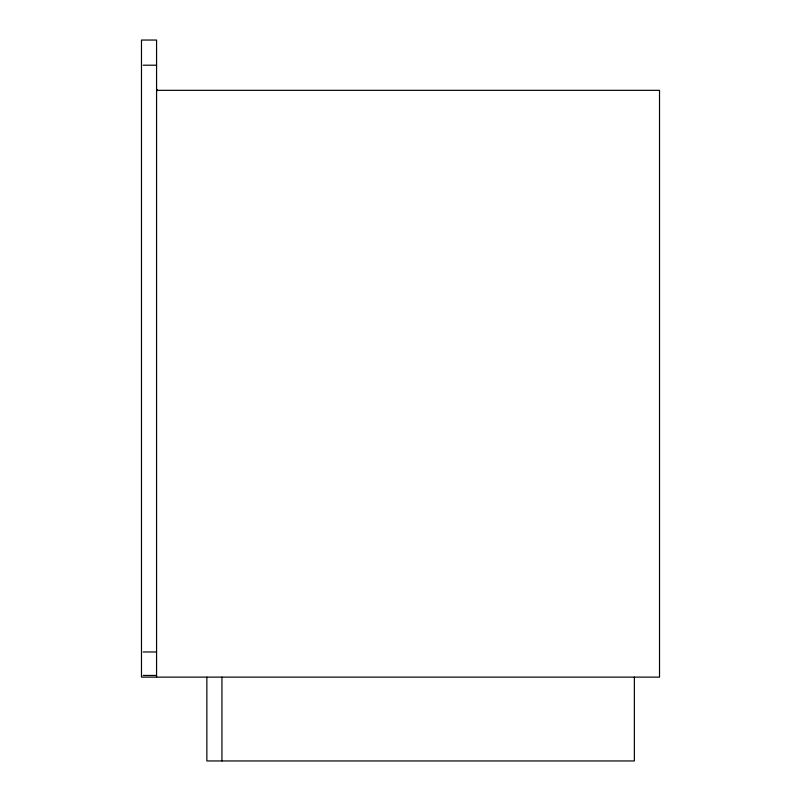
<?xml version="1.0" encoding="UTF-8"?>
<svg xmlns="http://www.w3.org/2000/svg" width="801" height="801" viewBox="0 0 801 801"><rect width="100%" height="100%" fill="white"/><g stroke="black" fill="none" stroke-linecap="round" stroke-linejoin="round"><path stroke-width="1.2" d="M143.159 65.201L156.565 65.201M156.565 90.343L659.523 90.343L659.523 677.125L141.477 677.125L141.477 40.05L156.565 40.05L156.565 677.125M143.159 651.974L156.565 651.974M143.159 675.443L156.565 675.443M634.372 677.125L634.372 760.95L206.858 760.95L206.858 677.125M221.947 677.125L221.947 760.95M157.407 89.512L157.407 90.733"/></g></svg>
